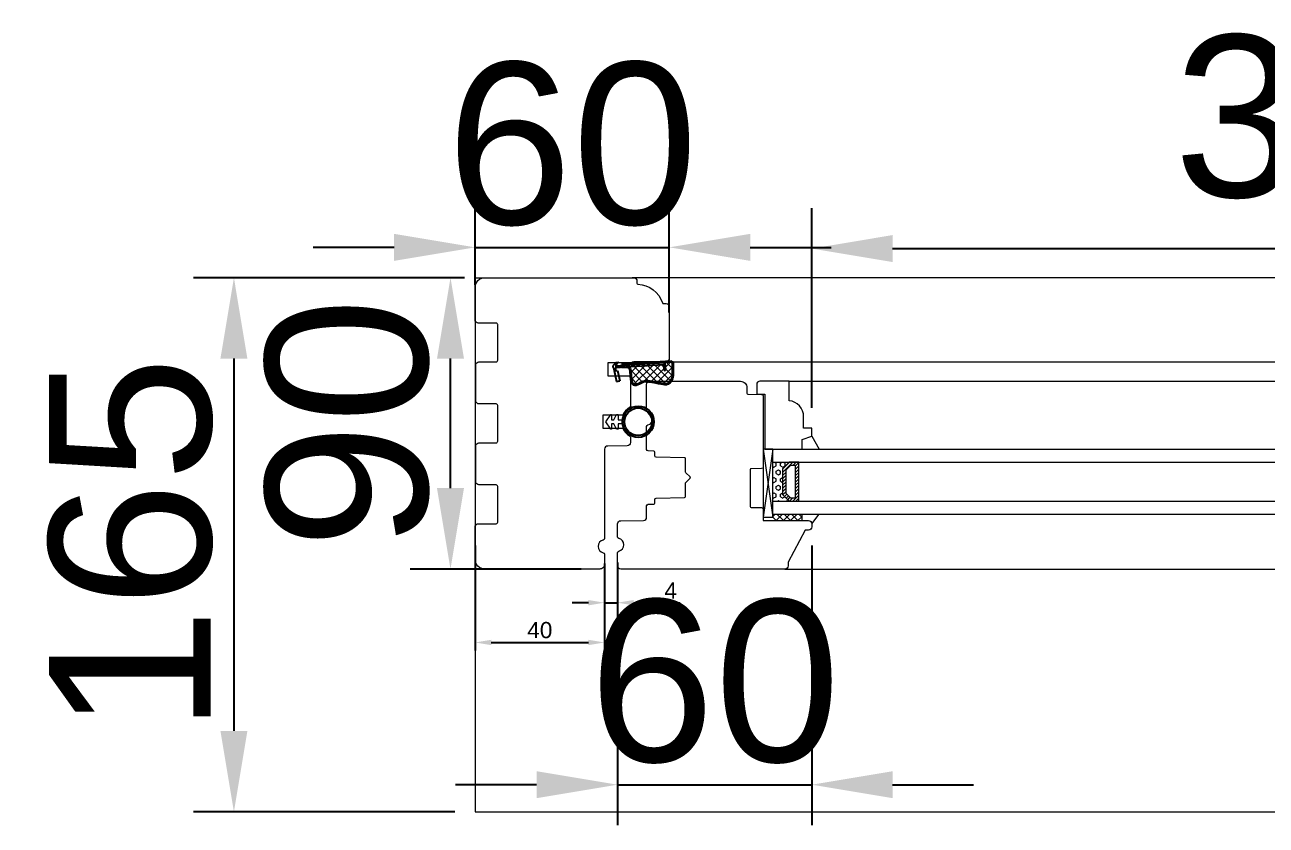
# Model space of a CAD drawing. Header units: millimetres. Extents: x 0 to 182016, y 11 to 3710.
# Drawn here: x 19812.3 to 20195.8, y 985.7 to 1232.9 of the extents above; entities that cross this region are included whole.
import ezdxf

# ---------------------------------------------------------------- set-up
doc = ezdxf.new("R2010")
doc.units = ezdxf.units.MM
for name, color, linetype, lineweight in [('Matmenys', 10, 'Continuous', 20), ('OTHER', 251, 'Continuous', 13), ('Stakta', 7, 'Continuous', 25), ('Testinės profilio linijos', 7, 'Continuous', 5)]:
    doc.layers.add(name, color=color, linetype=linetype, lineweight=lineweight)
doc.styles.get("Standard").update_dxf_attribs({"font": 'arial.ttf'})
doc.dimstyles.new('2', dxfattribs={"dimscale": 2, "dimtxt": 2.5, "dimasz": 2.5, "dimexe": 1.25, "dimexo": 0.625, "dimtad": 1, "dimtxsty": 'Standard', "dimcen": 2.5, "dimadec": 0, "dimazin": 0, "dimtfac": 1, "dimtmove": 0, "dimatfit": 3, "dimfxl": 1, "dimarcsym": 0})
doc.dimstyles.new('Padidinti matmenys', dxfattribs={"dimscale": 10, "dimtxt": 5, "dimasz": 2.5, "dimexe": 1.25, "dimexo": 0.625, "dimtad": 1, "dimdec": 1, "dimtxsty": 'Standard', "dimcen": 2.5, "dimadec": 0, "dimazin": 0, "dimtfac": 1, "dimtdec": 1, "dimtmove": 0, "dimatfit": 3, "dimfxl": 1, "dimarcsym": 0})

# ---------------------------------------------------------------- blocks, each defined once
blk = doc.blocks.new('*D1441')
at = {"layer": 'Defpoints', "color": 0, "transparency": 16777216}
for p in [(19951.38, 1073.31), (19991.38, 1067.81), (19991.38, 1042.13)]:
    blk.add_point(p, dxfattribs=at)
at = {"layer": 'Matmenys', "color": 0, "lineweight": -2, "transparency": 16777216}
for p, q in [((19951.38, 1072.06), (19951.38, 1039.63)), ((19991.38, 1066.56), (19991.38, 1039.63)), ((19956.38, 1042.13), (19986.38, 1042.13))]:
    blk.add_line(p, q, dxfattribs=at)
at = {"layer": 'Matmenys', "color": 0, "transparency": 16777216}
for points in [[(19956.38, 1042.96), (19956.38, 1041.3), (19951.38, 1042.13)], [(19986.38, 1042.96), (19986.38, 1041.3), (19991.38, 1042.13)]]:
    blk.add_solid(points, dxfattribs=at)
at = {"layer": 'Matmenys', "color": 0, "lineweight": 5, "transparency": 16777216, "insert": (19971.38, 1045.93), "char_height": 5, "attachment_point": 5}
blk.add_mtext('40', dxfattribs=at)
blk = doc.blocks.new('*D1442')
at = {"color": 0, "lineweight": -2, "transparency": 16777216}
for p, q in [((19951.38, 1152.56), (19951.38, 1176.68)), ((20011.38, 1144.06), (20011.38, 1176.68)), ((19926.38, 1164.18), (19901.38, 1164.18)), ((19951.38, 1164.18), (20011.38, 1164.18)), ((20036.38, 1164.18), (20061.38, 1164.18))]:
    blk.add_line(p, q, dxfattribs=at)
at = {"color": 0, "transparency": 16777216}
for points in [[(19926.38, 1168.35), (19926.38, 1160.01), (19951.38, 1164.18)], [(20036.38, 1168.35), (20036.38, 1160.01), (20011.38, 1164.18)]]:
    blk.add_solid(points, dxfattribs=at)
at = {"layer": 'Defpoints', "color": 0, "transparency": 16777216}
for p in [(20011.38, 1164.18), (19951.38, 1146.31), (20011.38, 1137.81)]:
    blk.add_point(p, dxfattribs=at)
at = {"color": 0, "lineweight": 5, "transparency": 16777216, "insert": (19981.38, 1195.96), "char_height": 50, "attachment_point": 5}
blk.add_mtext('60', dxfattribs=at)
blk = doc.blocks.new('*D1443')
at = {"color": 0, "lineweight": -2, "transparency": 16777216}
for p, q in [((20055.38, 1072.06), (20055.38, 985.7)), ((19995.38, 1061.81), (19995.38, 985.7)), ((19970.38, 998.2), (19945.38, 998.2)), ((19995.38, 998.2), (20055.38, 998.2)), ((20080.38, 998.2), (20105.38, 998.2))]:
    blk.add_line(p, q, dxfattribs=at)
at = {"color": 0, "transparency": 16777216}
for points in [[(19970.38, 1002.37), (19970.38, 994.04), (19995.38, 998.2)], [(20080.38, 1002.37), (20080.38, 994.04), (20055.38, 998.2)]]:
    blk.add_solid(points, dxfattribs=at)
at = {"layer": 'Defpoints', "color": 0, "transparency": 16777216}
for p in [(20055.38, 1078.31), (19995.38, 1068.06), (20055.38, 998.2)]:
    blk.add_point(p, dxfattribs=at)
at = {"color": 0, "lineweight": 5, "transparency": 16777216, "insert": (20025.38, 1029.98), "char_height": 50, "attachment_point": 5}
blk.add_mtext('60', dxfattribs=at)
blk = doc.blocks.new('*D1444')
at = {"color": 0, "lineweight": -2, "transparency": 16777216}
for p, q in [((19948.13, 1154.81), (19931.28, 1154.81)), ((19943.78, 1089.81), (19943.78, 1129.81)), ((19984.13, 1064.81), (19931.28, 1064.81))]:
    blk.add_line(p, q, dxfattribs=at)
at = {"color": 0, "transparency": 16777216}
for points in [[(19939.61, 1129.81), (19947.95, 1129.81), (19943.78, 1154.81)], [(19939.61, 1089.81), (19947.95, 1089.81), (19943.78, 1064.81)]]:
    blk.add_solid(points, dxfattribs=at)
at = {"layer": 'Defpoints', "color": 0, "transparency": 16777216}
for p in [(19943.78, 1154.81), (19954.38, 1154.81), (19990.38, 1064.81)]:
    blk.add_point(p, dxfattribs=at)
at = {"color": 0, "lineweight": 5, "transparency": 16777216, "insert": (19912, 1109.81), "char_height": 50, "attachment_point": 5, "rotation": 90}
blk.add_mtext('90', dxfattribs=at)
blk = doc.blocks.new('*D1445')
at = {"layer": 'Defpoints', "color": 0, "transparency": 16777216}
for p in [(19991.38, 1067.81), (19995.38, 1068.06), (19995.38, 1054.42)]:
    blk.add_point(p, dxfattribs=at)
at = {"layer": 'Matmenys', "color": 0, "lineweight": -2, "transparency": 16777216}
for p, q in [((19991.38, 1066.56), (19991.38, 1051.92)), ((19995.38, 1066.81), (19995.38, 1051.92)), ((19986.38, 1054.42), (19981.38, 1054.42)), ((19991.38, 1054.42), (19995.38, 1054.42)), ((20000.38, 1054.42), (20014.78, 1054.42))]:
    blk.add_line(p, q, dxfattribs=at)
at = {"layer": 'Matmenys', "color": 0, "transparency": 16777216}
for points in [[(19986.38, 1055.25), (19986.38, 1053.59), (19991.38, 1054.42)], [(20000.38, 1055.25), (20000.38, 1053.59), (19995.38, 1054.42)]]:
    blk.add_solid(points, dxfattribs=at)
at = {"layer": 'Matmenys', "color": 0, "lineweight": 5, "transparency": 16777216, "insert": (20011.8, 1058.17), "char_height": 5, "attachment_point": 5}
blk.add_mtext('4', dxfattribs=at)
blk = doc.blocks.new('*D2010')
at = {"color": 0, "lineweight": -2, "transparency": 16777216}
for p, q in [((19945.13, 1154.81), (19864.38, 1154.81)), ((19876.88, 1129.81), (19876.88, 1014.81)), ((19945.13, 989.81), (19864.38, 989.81))]:
    blk.add_line(p, q, dxfattribs=at)
at = {"color": 0, "transparency": 16777216}
for points in [[(19872.71, 1129.81), (19881.04, 1129.81), (19876.88, 1154.81)], [(19872.71, 1014.81), (19881.04, 1014.81), (19876.88, 989.81)]]:
    blk.add_solid(points, dxfattribs=at)
at = {"layer": 'Defpoints', "color": 0, "transparency": 16777216}
for p in [(19951.38, 1154.81), (19876.88, 989.81), (19951.38, 989.81)]:
    blk.add_point(p, dxfattribs=at)
at = {"color": 0, "lineweight": 5, "transparency": 16777216, "insert": (19845.1, 1072.31), "char_height": 50, "attachment_point": 5, "rotation": 90}
blk.add_mtext('165', dxfattribs=at)
blk = doc.blocks.new('*D1371')
at = {"color": 0, "lineweight": -2, "transparency": 16777216}
for p, q in [((20055.38, 1114.56), (20055.38, 1176.3)), ((20453.87, 1114.56), (20453.87, 1176.3)), ((20080.38, 1163.8), (20428.87, 1163.8))]:
    blk.add_line(p, q, dxfattribs=at)
at = {"color": 0, "transparency": 16777216}
for points in [[(20080.38, 1167.97), (20080.38, 1159.64), (20055.38, 1163.8)], [(20428.87, 1167.97), (20428.87, 1159.64), (20453.87, 1163.8)]]:
    blk.add_solid(points, dxfattribs=at)
at = {"layer": 'Defpoints', "color": 0, "transparency": 16777216}
for p in [(20453.87, 1163.8), (20055.38, 1108.31), (20453.87, 1108.31)]:
    blk.add_point(p, dxfattribs=at)
at = {"color": 0, "lineweight": 5, "transparency": 16777216, "insert": (20254.62, 1200.1), "char_height": 50, "attachment_point": 5}
blk.add_mtext('398,5', dxfattribs=at)

msp = doc.modelspace()

# ---------------------------------------------------------------- hatches: boundary and pattern name
at = {"lineweight": 0}
h = msp.add_hatch(dxfattribs=at)
h.set_pattern_fill('HEX', color=256, scale=0.25, angle=90, style=0)
h.set_pattern_definition([(90, (1696.1078, -11821.5974), (1.374815, -4e-16), [0.79375, -1.5875]), (330, (1696.1078, -11821.5974), (-0.6874075, -1.190624716), [0.79375, -1.5875]), (30, (1696.1078, -11820.8036), (0.6874075, -1.190624716), [0.79375, -1.5875])])
h.paths.add_polyline_path([(20043.3787862, 1085.8109378), (20048.3787862, 1085.8109378), (20046.3787862, 1087.8109378), (20046.3787862, 1095.8109378), (20048.3787862, 1097.8109378), (20043.3787862, 1097.8116468)])
h = msp.add_hatch(dxfattribs=at)
h.set_pattern_fill('JIS_WOOD', color=256, angle=90, style=0)
h.set_pattern_definition([(45, (1696.10776, -11821.59735), (0.5, -0.5), [])])
h.paths.add_polyline_path([(20046.3787862, 1095.8109378), (20046.3787862, 1087.8109378), (20048.3787862, 1085.8109378), (20051.3787862, 1085.8109378), (20051.3965196, 1097.8475204), (20048.3787862, 1097.8109378)])
h.paths.add_polyline_path([(20047.3787862, 1088.2251513), (20047.3787862, 1095.3967242), (20048.7929998, 1096.8109378), (20050.3787862, 1096.8109378), (20050.3787862, 1086.8109378), (20048.7929998, 1086.8109378)], flags=16)
at = {"lineweight": 0, "ltscale": 0.5}
h = msp.add_hatch(dxfattribs=at)
h.set_pattern_fill('ANSI37', color=256, scale=0.5, angle=90, style=0)
h.set_pattern_definition([(135, (20039.8788, 1079.8116), (-1.12253, -1.12253), []), (225, (20039.8788, 1079.8116), (1.12253, -1.12253), [])])
h.paths.add_polyline_path([(20052.3787862, 1081.8116468), (20043.3787862, 1081.8116468), (20043.3787862, 1079.8116468), (20052.3787862, 1079.8116468)])
at = {"layer": 'Matmenys'}
h = msp.add_hatch(dxfattribs=at)
h.set_pattern_fill('ANSI37', color=252, scale=0.5, angle=-180, style=0)
h.set_pattern_definition([(225, (-135917.611, -1098353.8803), (1.1225320151, -1.1225320151), []), (315, (-135917.611, -1098353.8803), (1.1225320151, 1.1225320151), [])])
edge = h.paths.add_edge_path()
edge.add_arc((20009.4646344, 1127.9313767), 0.1, 363.589345612, 453.589345612, ccw=False)
edge.add_line((20009.5644382, 1127.9376372), (20009.6615214, 1126.3899514))
edge.add_arc((20009.911031, 1126.4056027), 0.25, 183.589345612, 363.589345612)
edge.add_line((20010.1605406, 1126.4212539), (20010.0321549, 1128.4679588))
edge.add_arc((20009.9323511, 1128.4616983), 0.1, 363.589345612, 453.589345619)
edge.add_line((20009.9260906, 1128.5615022), (20009.9213457, 1128.6371452))
edge.add_line((20009.9213457, 1128.6371452), (20011.9031466, 1128.7614595))
edge.add_spline(control_points=[(20011.9031466, 1128.7614595), (20011.982305, 1128.7496572), (20012.0522967, 1128.7384817), (20012.1360475, 1128.7166877), (20012.1596118, 1128.7073019), (20012.1834948, 1128.694607), (20012.1915545, 1128.6883578), (20012.2160423, 1128.662769), (20012.2349352, 1128.633532), (20012.2686385, 1128.5292122), (20012.2817604, 1128.45628), (20012.3014626, 1128.2032969), (20012.2909643, 1127.9894628), (20012.2716361, 1127.5469844), (20012.2671608, 1127.3276555), (20012.2660846, 1126.9077646), (20012.2691166, 1126.7046785), (20012.281827, 1126.1144711), (20012.2950034, 1125.746421), (20012.2947417, 1124.9932396), (20012.2762454, 1124.6164897), (20012.1730591, 1124.0233853), (20012.113165, 1123.7958143), (20011.9601294, 1123.3987131), (20011.87738, 1123.2269254), (20011.6733798, 1122.8857577), (20011.553265, 1122.719555), (20011.2858199, 1122.4283953), (20011.1381462, 1122.3048153), (20010.8569617, 1122.1450966), (20010.7216655, 1122.0975426), (20010.4203666, 1122.0379377), (20010.2567666, 1122.0272343), (20009.6721698, 1122.0409782), (20009.2082542, 1122.1357324), (20008.3157581, 1122.3074747), (20007.8886779, 1122.3911693), (20006.8103293, 1122.6023556), (20006.1522787, 1122.7360897), (20005.1591768, 1122.8610157), (20004.8555756, 1122.8915096), (20004.233532, 1122.915845), (20003.917628, 1122.9083043), (20003.3684197, 1122.8234199), (20003.1323363, 1122.7620813), (20002.7316849, 1122.589621), (20002.5730524, 1122.4947725), (20002.2743936, 1122.3105041), (20002.1329364, 1122.2206466), (20001.8311535, 1122.0645635), (20001.6661008, 1121.9945934), (20001.300979, 1121.8748621), (20001.1000289, 1121.8318596), (20000.7606123, 1121.8079609), (20000.6186268, 1121.8211667), (20000.4234062, 1121.881206), (20000.3580783, 1121.9179461), (20000.231355, 1122.0264953), (20000.1721772, 1122.0985614), (20000.0150996, 1122.362649), (19999.9335999, 1122.6037573), (19999.8169826, 1123.1541683), (19999.7804511, 1123.4623634), (19999.7271796, 1124.0585812), (19999.7079572, 1124.3461322), (19999.6645977, 1124.876622), (19999.6424615, 1125.1248805), (19999.6062472, 1125.5296828), (19999.5921608, 1125.6870861), (19999.5640387, 1126.0110185), (19999.5490026, 1126.1893357), (19999.4807176, 1126.4922028), (19999.4450826, 1126.6100248), (19999.3494858, 1126.8225036), (19999.2963389, 1126.9164184), (19999.1776982, 1127.0616121), (19999.122076, 1127.1166303), (19998.9983087, 1127.2057222), (19998.9346817, 1127.2386016), (19998.8158176, 1127.2867698), (19998.7587406, 1127.303651), (19998.6581602, 1127.3295949), (19998.6137646, 1127.3393125), (19998.5727683, 1127.3483485)], knot_values=[0, 0, 0, 0, 0.2245066002, 0.2245066002, 0.377043448, 0.377043448, 0.5295802957, 0.5295802957, 0.8082977366, 0.8082977366, 1.0870151774, 1.0870151774, 1.6244414062, 1.6244414062, 2.161867635, 2.161867635, 2.6992938638, 2.6992938638, 3.7741463214, 3.7741463214, 5.0334406395, 5.0334406395, 5.8656302806, 5.8656302806, 6.5060139406, 6.5060139406, 7.1463976006, 7.1463976006, 7.7996240151, 7.7996240151, 8.3563201169, 8.3563201169, 8.9130162187, 8.9130162187, 10.239934143, 10.239934143, 11.5668520673, 11.5668520673, 13.5970761059, 13.5970761059, 14.4582175179, 14.4582175179, 15.3193589298, 15.3193589298, 15.9856015553, 15.9856015553, 16.5061017172, 16.5061017172, 17.0266018791, 17.0266018791, 17.547102041, 17.547102041, 18.1672448488, 18.1672448488, 18.7176261004, 18.7176261004, 19.1465766047, 19.1465766047, 19.5755271091, 19.5755271091, 20.3898249977, 20.3898249977, 21.2041228863, 21.2041228863, 21.9655448497, 21.9655448497, 22.7269668131, 22.7269668131, 23.2229068178, 23.2229068178, 23.7188468224, 23.7188468224, 24.0184411081, 24.0184411081, 24.2549295987, 24.2549295987, 24.4119994701, 24.4119994701, 24.5501072405, 24.5501072405, 24.6882150108, 24.6882150108, 24.8099116426, 24.8099116426, 24.8099116426, 24.8099116426], degree=3, periodic=0)
edge.add_line((19998.5727683, 1127.3483485), (20009.4583739, 1128.0311805))

# ---------------------------------------------------------------- linework, layer by layer
at = {"lineweight": 5}
for p, q in [((19951.3787858, 1154.8116468), (19951.3787858, 989.8116468)), ((19951.3787858, 1154.8116468), (19954.3787862, 1154.8116468)), ((19951.3787858, 989.8116468), (21111.3565801, 989.8116468))]:
    msp.add_line(p, q, dxfattribs=at)
for p, q in [((19994.9708993, 1128.6252267), (19993.940558, 1127.558762)), ((19993.940558, 1127.558762), (19993.9718604, 1127.0597428)), ((19994.6246088, 1127.1006884), (20009.4583739, 1128.0311805)), ((19995.7185399, 1128.6721247), (19994.6678267, 1127.6043821)), ((19994.6678267, 1127.6043821), (20009.9260906, 1128.5615022)), ((19994.9708993, 1128.6252267), (19995.7185399, 1128.6721247)), ((20009.5644382, 1127.9376372), (20009.6615214, 1126.3899514)), ((20009.9260906, 1128.5615022), (20009.9213457, 1128.6371452)), ((20010.0321549, 1128.4679588), (20010.1605406, 1126.4212539)), ((19993.9718604, 1127.0597428), (19994.1191463, 1127.0689818)), ((19994.1191463, 1127.0689818), (19995.1025929, 1122.7218913)), ((19994.6246088, 1127.1006884), (19994.8618036, 1126.0522252)), ((19994.8618036, 1126.0522252), (19995.3494796, 1126.1625526)), ((19995.3494796, 1126.1625526), (19996.0779448, 1122.9425461)), ((19995.1025929, 1122.7218913), (19996.0779448, 1122.9425461))]:
    msp.add_line(p, q)
at = {"color": 1}
for p, q in [((20011.9473868, 1129.0581796), (19996.6225714, 1128.0968849)), ((20011.9031466, 1128.7614595), (19996.6682018, 1127.8058022)), ((19998.5081955, 1127.0553803), (19996.7477442, 1126.9449507))]:
    msp.add_line(p, q, dxfattribs=at)
at = {"lineweight": 9}
for p, q in [((20048.3787862, 1122.8116468), (20460.8676829, 1122.8116468)), ((20043.3788713, 1101.8116468), (20465.8675979, 1101.8116468)), ((20043.3788713, 1097.8116468), (20465.8675979, 1097.8116468)), ((20043.3788713, 1085.8116468), (20465.8675979, 1085.8116468)), ((20043.3788713, 1081.8116468), (20465.8675979, 1081.8116468))]:
    msp.add_line(p, q, dxfattribs=at)
at = {"lineweight": 0}
for p, q in [((20055.3787862, 1105.8116468), (20057.6654513, 1101.8116468)), ((20043.3787862, 1101.8109378), (20040.3787862, 1080.8109378)), ((20040.3787862, 1101.8109378), (20043.3787862, 1080.8109378)), ((20052.3787862, 1079.8116468), (20052.3787862, 1081.8116468)), ((20055.3787862, 1078.8116468), (20057.6654513, 1081.8116468))]:
    msp.add_line(p, q, dxfattribs=at)
msp.add_lwpolyline([(20048.3787862, 1116.8116468), (20048.3787862, 1122.8116468), (20039.3787862, 1122.8116468, 0.4142135624), (20038.3787862, 1121.8116468), (20038.3787862, 1118.8116468), (20040.8787862, 1118.8116468), (20040.8787862, 1101.8116468), (20052.3787862, 1101.8116468), (20052.3787862, 1104.8116468), (20055.3787862, 1105.8116468), (20055.3787862, 1108.3116468), (20052.8787862, 1108.3116468), (20052.8787862, 1111.8367097, 0.3851703882), (20048.3787862, 1116.8116468)], format="xyb", dxfattribs=at)
for points in [[(20040.3787862, 1101.8109378), (20040.3787862, 1080.8109378), (20043.3787862, 1080.8109378), (20043.3787862, 1101.8109378)], [(20046.3787862, 1095.8109378), (20046.3787862, 1087.8109378), (20048.3787862, 1085.8109378), (20051.3787862, 1085.8109378), (20051.3787862, 1097.8109378), (20048.3787862, 1097.8109378)], [(20047.3787862, 1095.3967242), (20047.3787862, 1088.2251513), (20048.7929998, 1086.8109378), (20050.3787862, 1086.8109378), (20050.3787862, 1096.8109378), (20048.7929998, 1096.8109378)]]:
    msp.add_lwpolyline(points, close=True, dxfattribs=at)
at = {"color": 18, "linetype": 'ByBlock', "true_color": 0x000000}
for radius in [4.85, 4.25]:
    msp.add_circle((20001.7713003, 1110.3105813), radius, dxfattribs=at)
for centre, radius, start, end in [((20009.4646344, 1127.9313767), 0.1, 3.589345609, 93.589345612), ((20009.9323511, 1128.4616983), 0.1, 3.589345609, 93.589345612), ((20009.911031, 1126.4056027), 0.25, 183.589345609, 3.589345609)]:
    msp.add_arc(centre, radius, start, end)
at = {"color": 1}
msp.add_spline([(20011.9473868, 1129.0581796), (20012.3088871, 1128.9676829), (20012.578428, 1127.6938244), (20012.0900387, 1123.0014514), (20011.0468409, 1121.9114451), (20008.883369, 1121.8928287), (20007.1853292, 1122.2232026), (20005.0198884, 1122.570119), (20002.9831667, 1122.3706902), (20002.1549219, 1121.8945212), (20000.3003818, 1121.6142579), (19999.4079359, 1124.3264364), (19999.2807683, 1125.805312), (19999.162797, 1126.4925799), (19998.8605913, 1126.9344652), (19998.5081955, 1127.0553803)], degree=3, dxfattribs=at)
msp.add_open_spline([(20011.9031466, 1128.7614595), (20011.982305, 1128.7496572), (20012.0522967, 1128.7384817), (20012.1360475, 1128.7166877), (20012.1596118, 1128.7073019), (20012.1834948, 1128.694607), (20012.1915545, 1128.6883578), (20012.2160423, 1128.662769), (20012.2349352, 1128.633532), (20012.2686385, 1128.5292122), (20012.2817604, 1128.45628), (20012.3014626, 1128.2032969), (20012.2909643, 1127.9894628), (20012.2716361, 1127.5469844), (20012.2671608, 1127.3276555), (20012.2660846, 1126.9077646), (20012.2691166, 1126.7046785), (20012.281827, 1126.1144711), (20012.2950034, 1125.746421), (20012.2947417, 1124.9932396), (20012.2762454, 1124.6164897), (20012.1730591, 1124.0233853), (20012.113165, 1123.7958143), (20011.9601294, 1123.3987131), (20011.87738, 1123.2269254), (20011.6733798, 1122.8857577), (20011.553265, 1122.719555), (20011.2858199, 1122.4283953), (20011.1381462, 1122.3048153), (20010.8569617, 1122.1450966), (20010.7216655, 1122.0975426), (20010.4203666, 1122.0379377), (20010.2567666, 1122.0272343), (20009.6721698, 1122.0409782), (20009.2082542, 1122.1357324), (20008.3157581, 1122.3074747), (20007.8886779, 1122.3911693), (20006.8103293, 1122.6023556), (20006.1522787, 1122.7360897), (20005.1591768, 1122.8610157), (20004.8555756, 1122.8915096), (20004.233532, 1122.915845), (20003.917628, 1122.9083043), (20003.3684197, 1122.8234199), (20003.1323363, 1122.7620813), (20002.7316849, 1122.589621), (20002.5730524, 1122.4947725), (20002.2743936, 1122.3105041), (20002.1329364, 1122.2206466), (20001.8311535, 1122.0645635), (20001.6661008, 1121.9945934), (20001.300979, 1121.8748621), (20001.1000289, 1121.8318596), (20000.7606123, 1121.8079609), (20000.6186268, 1121.8211667), (20000.4234062, 1121.881206), (20000.3580783, 1121.9179461), (20000.231355, 1122.0264953), (20000.1721772, 1122.0985614), (20000.0150996, 1122.362649), (19999.9335999, 1122.6037573), (19999.8169826, 1123.1541683), (19999.7804511, 1123.4623634), (19999.7271796, 1124.0585812), (19999.7079572, 1124.3461322), (19999.6645977, 1124.876622), (19999.6424615, 1125.1248805), (19999.6062472, 1125.5296828), (19999.5921608, 1125.6870861), (19999.5640387, 1126.0110185), (19999.5490026, 1126.1893357), (19999.4807176, 1126.4922028), (19999.4450826, 1126.6100248), (19999.3494858, 1126.8225036), (19999.2963389, 1126.9164184), (19999.1776982, 1127.0616121), (19999.122076, 1127.1166303), (19998.9983087, 1127.2057222), (19998.9346817, 1127.2386016), (19998.8158176, 1127.2867698), (19998.7587406, 1127.303651), (19998.6581602, 1127.3295949), (19998.6137646, 1127.3393125), (19998.5727683, 1127.3483485)], degree=3, knots=[0, 0, 0, 0, 0.2245066002, 0.2245066002, 0.377043448, 0.377043448, 0.5295802957, 0.5295802957, 0.8082977366, 0.8082977366, 1.0870151774, 1.0870151774, 1.6244414062, 1.6244414062, 2.161867635, 2.161867635, 2.6992938638, 2.6992938638, 3.7741463214, 3.7741463214, 5.0334406395, 5.0334406395, 5.8656302806, 5.8656302806, 6.5060139406, 6.5060139406, 7.1463976006, 7.1463976006, 7.7996240151, 7.7996240151, 8.3563201169, 8.3563201169, 8.9130162187, 8.9130162187, 10.239934143, 10.239934143, 11.5668520673, 11.5668520673, 13.5970761059, 13.5970761059, 14.4582175179, 14.4582175179, 15.3193589298, 15.3193589298, 15.9856015553, 15.9856015553, 16.5061017172, 16.5061017172, 17.0266018791, 17.0266018791, 17.547102041, 17.547102041, 18.1672448488, 18.1672448488, 18.7176261004, 18.7176261004, 19.1465766047, 19.1465766047, 19.5755271091, 19.5755271091, 20.3898249977, 20.3898249977, 21.2041228863, 21.2041228863, 21.9655448497, 21.9655448497, 22.7269668131, 22.7269668131, 23.2229068178, 23.2229068178, 23.7188468224, 23.7188468224, 24.0184411081, 24.0184411081, 24.2549295987, 24.2549295987, 24.4119994701, 24.4119994701, 24.5501072405, 24.5501072405, 24.6882150108, 24.6882150108, 24.8099116426, 24.8099116426, 24.8099116426, 24.8099116426], dxfattribs=at)
at = {"layer": 'OTHER'}
msp.add_lwpolyline([(19996.9680905, 1109.7005552), (19995.5521817, 1109.7005552), (19995.5521817, 1108.0552738), (19995.0264995, 1108.0552738), (19994.2831585, 1109.7005552), (19993.4905389, 1109.7005552), (19993.4905389, 1108.0552738), (19993.2716481, 1108.0552738), (19991.7687669, 1110.3105813), (19993.2716481, 1112.5658888), (19993.4905389, 1112.5658888), (19993.4905389, 1110.9206075), (19994.2831585, 1110.9206075), (19995.0264995, 1112.5658888), (19995.5521817, 1112.5658888), (19995.5521817, 1110.9206075), (19996.9680905, 1110.9206075)], dxfattribs=at)
at = {"layer": 'Stakta', "color": 18, "lineweight": 5, "true_color": 0x000000}
for points in [[(19999.3787862, 1115.1149884, -0.2720281141), (19999.1221726, 1114.6782241, 0.164173551), (19996.9734615, 1112.3105813), (19990.8787862, 1112.3105813), (19990.8787862, 1108.3105813), (19996.9734615, 1108.3105813, 0.164173551), (19999.1221726, 1105.9429385, -0.2720281141), (19999.3787862, 1105.5061742), (19999.3787862, 1103.872773, -0.4116598905), (19998.3875127, 1102.8728111), (19992.3700596, 1102.8202976, 0.4116598905), (19991.3787862, 1101.8203356), (19991.3787862, 1074.2611366, -0.3563939587), (19990.9787862, 1073.7712386, 0.8164965809), (19990.9787862, 1069.852055, -0.3563939587), (19991.3787862, 1069.3621571), (19991.3787862, 1066.3116468, -0.4142135624), (19989.8787862, 1064.8116468), (19954.3787858, 1064.8116468, -0.4142135624), (19951.3787858, 1067.8116468), (19951.3787858, 1077.8116468, -0.4142135624), (19952.3787858, 1078.8116468), (19957.8787858, 1078.8116468, 0.4142135624), (19958.3787858, 1079.3116468), (19958.3787858, 1090.3116468, 0.4142135624), (19957.8787858, 1090.8116468), (19952.5787858, 1090.8116468, -0.4142135624), (19951.5787858, 1091.8116468), (19951.5787858, 1102.8116468, -0.4142135624), (19952.5787858, 1103.8116468), (19957.8787858, 1103.8116468, 0.4142135624), (19958.3787858, 1104.3116468), (19958.3787858, 1115.3116468, 0.4142135624), (19957.8787858, 1115.8116468), (19952.5787858, 1115.8116468, -0.4142135624), (19951.5787858, 1116.8116468), (19951.5787858, 1127.8116468, -0.4142135624), (19952.5787858, 1128.8116468), (19957.8787858, 1128.8116468, 0.4142135624), (19958.3787858, 1129.3116468), (19958.3787858, 1140.3116468, 0.4142135624), (19957.8787858, 1140.8116468), (19952.3787858, 1140.8116468, -0.4142135624), (19951.3787858, 1141.8116468), (19951.3787858, 1151.8116468, -0.4142135624), (19954.3787858, 1154.8116468), (20000.3787862, 1154.8116468, -0.4142135624), (20001.3787862, 1153.8116468), (20001.3787862, 1153.1023202, 0.4001549105), (20001.6643208, 1152.8026691, -0.3090857966), (20009.3136315, 1147.0143859, 0.3199404334), (20009.5954546, 1146.809756), (20010.3875127, 1146.8028438, -0.4116598905), (20011.3787862, 1145.8028819), (20011.3787862, 1129.9076805, -0.4116598905), (20010.3875127, 1128.9077185), (20000.3700596, 1128.8202976, 0.2023892741), (19999.6562291, 1128.5116468), (19992.3787862, 1128.5116468), (19992.3787862, 1124.5116468), (19999.3787862, 1124.5116468)], [(20006.8787862, 1085.2013535), (20006.8787862, 1086.2544751, -0.4091108014), (20007.37006, 1086.7543989), (20016.0840219, 1086.9065017, 0.4091108014), (20016.3787862, 1087.206456), (20016.3787862, 1091.230276, -0.1989123674), (20016.5252328, 1091.5838294), (20017.7909182, 1092.8495148, 0.4142135624), (20017.7909182, 1093.2737789), (20016.5252328, 1094.5394643, -0.1989123674), (20016.3787862, 1094.8930177), (20016.3787862, 1098.9168377, 0.4091108014), (20016.0840219, 1099.216792), (20007.37006, 1099.3688947, -0.4091108014), (20006.8787862, 1099.8688186), (20006.8787862, 1100.9219402, 0.4040262259), (20006.589256, 1101.2217575), (20004.8613364, 1101.2820977, -0.4040262258), (20004.3787862, 1101.7817932), (20004.3787862, 1108.8621571, -0.3563939587), (20004.7787862, 1109.352055, 0.8164965809), (20004.7787862, 1113.2712386, -0.3563939587), (20004.3787862, 1113.7611366), (20004.3787862, 1121.8116468, -0.4142135624), (20005.3787862, 1122.8116468), (20033.3787862, 1122.8116468, -0.4142135624), (20035.3787862, 1120.8116468), (20035.3787862, 1119.1090402, 0.4116598905), (20035.6761682, 1118.8090516), (20039.8831495, 1118.7723379, -0.4116598905), (20040.3787862, 1118.2723569), (20040.3787862, 1096.3422099, -0.4116598905), (20039.8831495, 1095.842229), (20036.6761682, 1095.8142421, 0.4116598905), (20036.3787862, 1095.5142535), (20036.3787862, 1084.1090402, 0.4116598905), (20036.6761682, 1083.8090516), (20039.8831495, 1083.7810647, -0.4116598905), (20040.3787862, 1083.2810838), (20040.3787862, 1079.8116468), (20054.3787862, 1079.8116468, -0.4142135624), (20055.3787862, 1078.8116468), (20055.3787862, 1077.8204118, -0.4116598905), (20054.3875127, 1076.8204499), (20053.3787862, 1076.8116468), (20048.1202181, 1066.9217186, 0.1227845609), (20048.0616919, 1066.6869828), (20048.0616919, 1065.8116468, -0.4142135624), (20047.0616919, 1064.8116468), (19996.3787862, 1064.8116468, -0.4142135624), (19995.3787862, 1065.8116468), (19995.3787862, 1069.8621571, -0.3563939587), (19995.7787862, 1070.352055, 0.8164965809), (19995.7787862, 1074.2712386, -0.3563939587), (19995.3787862, 1074.7611366), (19995.3787862, 1078.7417938, -0.4116598905), (19996.3700596, 1079.7417557), (20003.3875127, 1079.8029961, 0.4116598905), (20004.3787862, 1080.802958), (20004.3787862, 1084.3414835, -0.4040361542), (20004.8613364, 1084.8411959), (20006.589256, 1084.9015362, 0.4040262258)]]:
    msp.add_lwpolyline(points, format="xyb", close=True, dxfattribs=at)
at = {"layer": 'Testinės profilio linijos', "lineweight": 5}
for p, q in [((21062.3565797, 1154.8116468), (19999.8787862, 1154.8116468)), ((20000.2472488, 1128.8116468), (20508.9992204, 1128.8116468)), ((20047.0616717, 1064.8116468), (21015.6736525, 1064.8116468))]:
    msp.add_line(p, q, dxfattribs=at)

# ---------------------------------------------------------------- dimensions: what is measured, and where the dimension line sits
at = {"color": 1, "lineweight": 5}
dim = msp.add_linear_dim(base=(20453.8676829, 1163.804424), p1=(20055.3787862, 1108.3116468), p2=(20453.8676829, 1108.3116468), dimstyle='Padidinti matmenys', dxfattribs=at)
dim.commit()
dim.dimension.update_dxf_attribs({"geometry": '*D1371', "text_midpoint": (20254.6232346, 1200.102173)})
for base, p1, p2, angle, picture, middle in [((20011.3787862, 1164.178653), (19951.3787862, 1146.3116468), (20011.3787862, 1137.8116468), 180, '*D1442', (19981.3787862, 1164.178653)), ((19943.7813042, 1154.8116468), (19990.3787862, 1064.8116468), (19954.3787862, 1154.8116468), 90, '*D1444', (19943.7813042, 1109.8116468)), ((20055.3787862, 998.201914), (19995.3787862, 1068.0616468), (20055.3787862, 1078.3116468), 180, '*D1443', (20025.3787862, 998.201914))]:
    dim = msp.add_linear_dim(base=base, p1=p1, p2=p2, angle=angle, dimstyle='Padidinti matmenys', dxfattribs=at)
    dim.commit()
    dim.dimension.update_dxf_attribs({"geometry": picture, "text_midpoint": middle, "dimtype": 160})
dim = msp.add_linear_dim(base=(19876.8751084, 989.8116468), p1=(19951.3787858, 1154.8116468), p2=(19951.3787858, 989.8116468), angle=90, dimstyle='Padidinti matmenys', dxfattribs=at)
dim.commit()
dim.dimension.update_dxf_attribs({"geometry": '*D2010', "text_midpoint": (19845.096459, 1072.3116468)})
at = {"layer": 'Matmenys', "lineweight": 5}
for base, p1, p2, picture, middle in [((19991.3787862, 1042.1287646), (19951.3787862, 1073.3116468), (19991.3787862, 1067.8116468), '*D1441', (19971.3787862, 1042.1287646)), ((19995.3787862, 1054.4191349), (19991.3787862, 1067.8116468), (19995.3787862, 1068.0616468), '*D1445', (20011.7996593, 1054.4191349))]:
    dim = msp.add_linear_dim(base=base, p1=p1, p2=p2, angle=180, dimstyle='2', override={"dimtmove": 0}, dxfattribs=at)
    dim.commit()
    dim.dimension.update_dxf_attribs({"geometry": picture, "text_midpoint": middle, "dimtype": 160})

doc.saveas('drawing.dxf')
